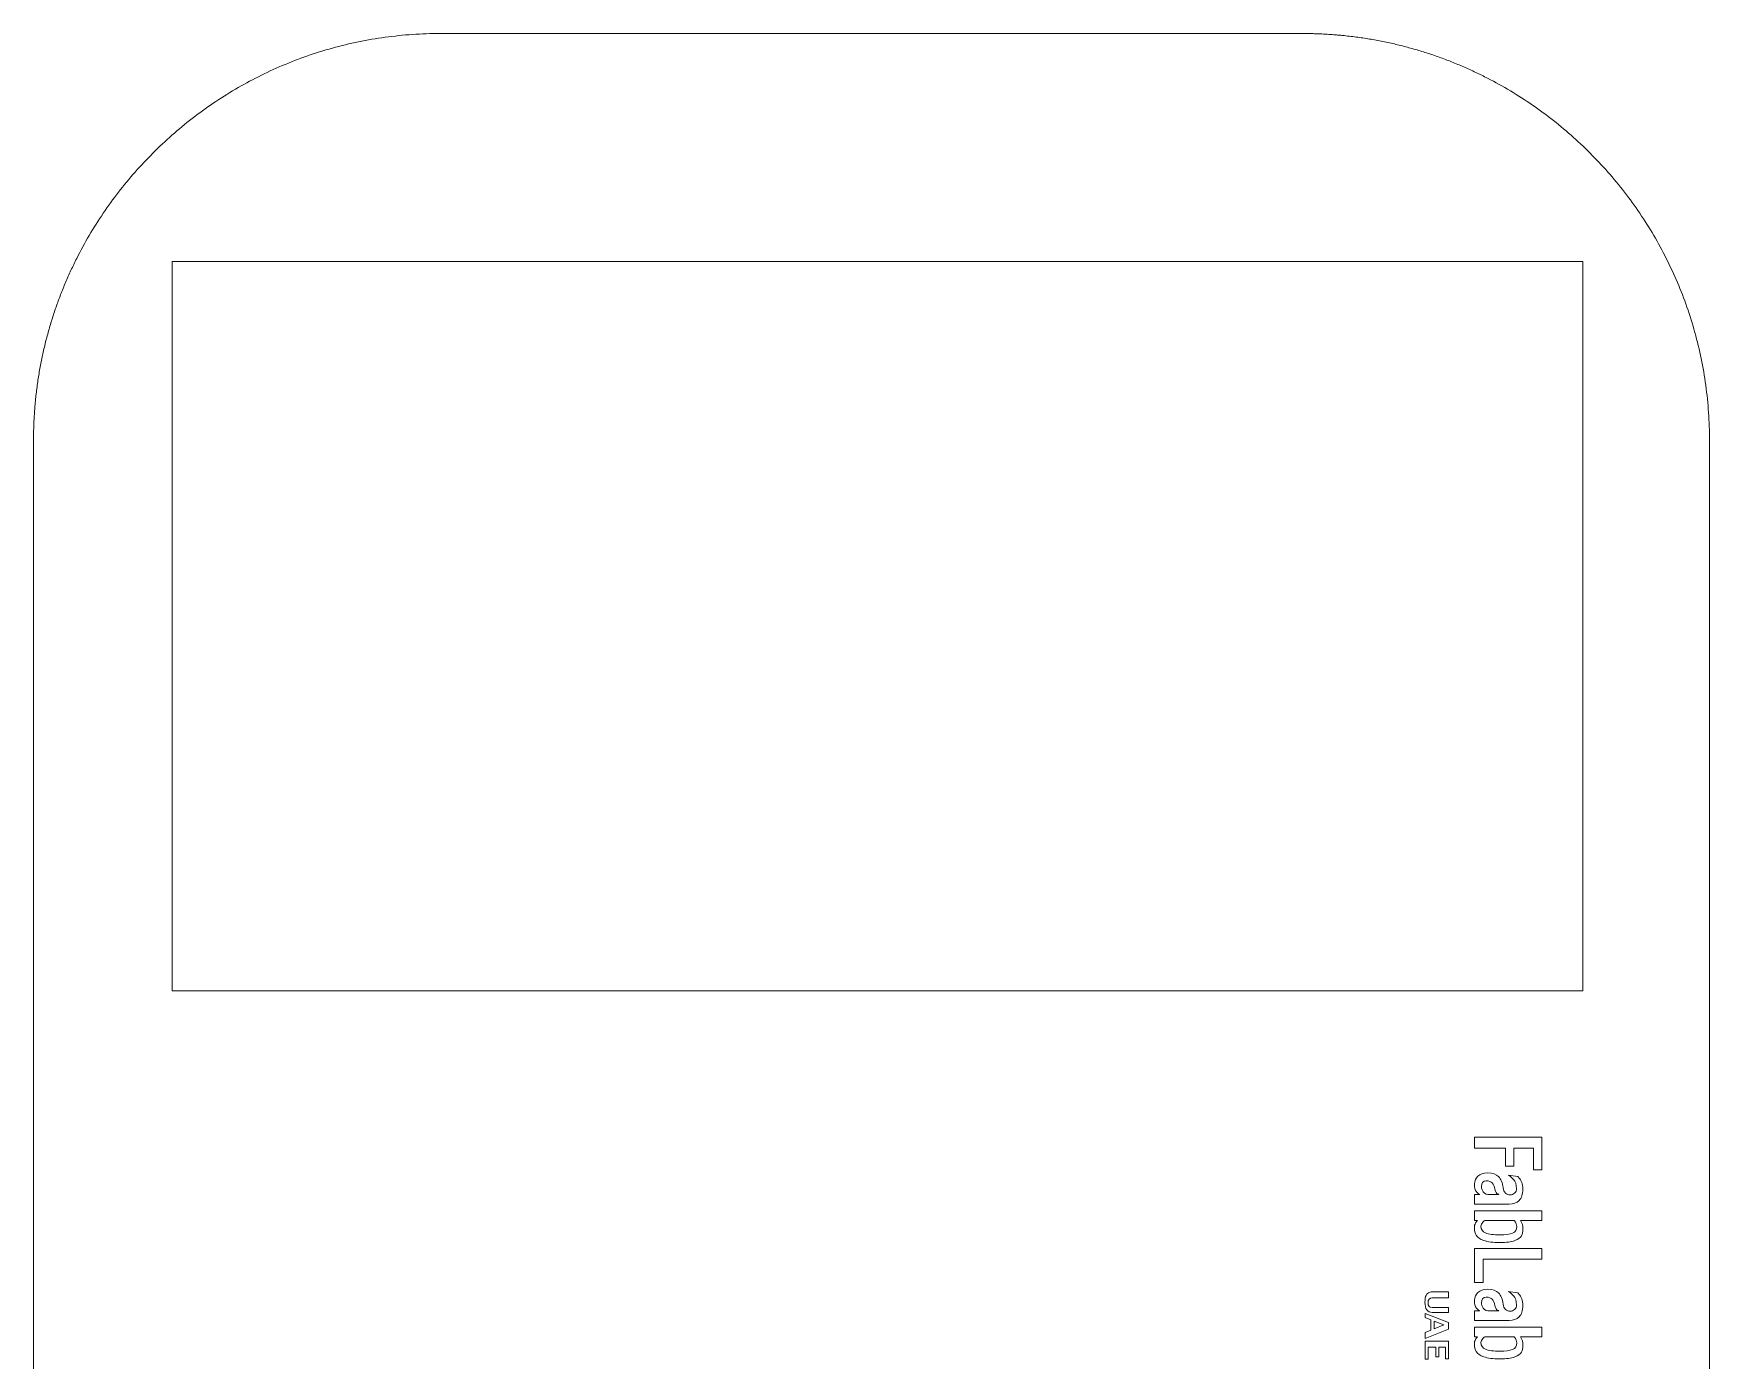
# Model space of a CAD drawing. Header units: millimetres. Extents: x -142 to 112, y -67 to 203.
# Drawn here: x -141.8 to -81.8, y 153.9 to 201.4 of the extents above; entities that cross this region are included whole.
import ezdxf

# ---------------------------------------------------------------- set-up
doc = ezdxf.new("R2010")
doc.units = ezdxf.units.MM
doc.header["$MEASUREMENT"] = 0
doc.layers.add('Layer 1', color=7, linetype='Continuous')

msp = doc.modelspace()

# ---------------------------------------------------------------- linework, layer by layer
at = {"layer": 'Layer 1', "lineweight": 9}
for points, knots in [([(-127.2124, 201.378), (-127.5436, 201.378), (-127.8749, 201.3668), (-128.2054, 201.3443), (-128.2054, 201.3443), (-128.5316, 201.322), (-128.857, 201.2887), (-129.181, 201.2445), (-129.181, 201.2445), (-129.5013, 201.2007), (-129.8202, 201.1461), (-130.137, 201.0809), (-130.137, 201.0809), (-130.4508, 201.0162), (-130.7624, 200.9411), (-131.0712, 200.8556), (-131.0712, 200.8556), (-131.3776, 200.7709), (-131.6812, 200.6759), (-131.9814, 200.571), (-131.9814, 200.571), (-132.2796, 200.4668), (-132.5745, 200.3528), (-132.8653, 200.2292), (-132.8653, 200.2292), (-133.1547, 200.1063), (-133.4401, 199.9739), (-133.7208, 199.8325), (-133.7208, 199.8325), (-134.0005, 199.6915), (-134.2757, 199.5416), (-134.5457, 199.3829), (-134.5457, 199.3829), (-134.815, 199.2247), (-135.0792, 199.0579), (-135.3378, 198.8828), (-135.3378, 198.8828), (-135.5958, 198.7081), (-135.8483, 198.5252), (-136.0947, 198.3344), (-136.0947, 198.3344), (-136.3408, 198.1439), (-136.5808, 197.9456), (-136.8144, 197.7399), (-136.8144, 197.7399), (-137.0478, 197.5343), (-137.2746, 197.3213), (-137.4946, 197.1014), (-137.4946, 197.1014), (-137.7145, 196.8815), (-137.9274, 196.6546), (-138.133, 196.4212), (-138.133, 196.4212), (-138.3387, 196.1877), (-138.5371, 195.9476), (-138.7276, 195.7015), (-138.7276, 195.7015), (-138.9184, 195.4551), (-139.1013, 195.2026), (-139.276, 194.9446), (-139.276, 194.9446), (-139.4511, 194.686), (-139.6179, 194.4218), (-139.7761, 194.1526), (-139.7761, 194.1526), (-139.9348, 193.8825), (-140.0847, 193.6073), (-140.2256, 193.3277), (-140.2256, 193.3277), (-140.2963, 193.1874), (-140.3647, 193.0461), (-140.4308, 192.9036), (-140.4308, 192.9036), (-140.497, 192.7608), (-140.5609, 192.617), (-140.6224, 192.4721), (-140.6224, 192.4721), (-140.6841, 192.3269), (-140.7434, 192.1807), (-140.8003, 192.0336), (-140.8003, 192.0336), (-140.8574, 191.886), (-140.912, 191.7375), (-140.9642, 191.5882), (-140.9642, 191.5882), (-141.0166, 191.4384), (-141.0664, 191.2877), (-141.1138, 191.1362), (-141.1138, 191.1362), (-141.1613, 190.9842), (-141.2064, 190.8315), (-141.2488, 190.678), (-141.2488, 190.678), (-141.2915, 190.5239), (-141.3315, 190.3691), (-141.369, 190.2137), (-141.369, 190.2137), (-141.4066, 190.0577), (-141.4416, 189.901), (-141.474, 189.7438), (-141.474, 189.7438), (-141.4903, 189.6649), (-141.5059, 189.5859), (-141.5208, 189.5067), (-141.5208, 189.5067), (-141.5358, 189.4274), (-141.5501, 189.3479), (-141.5637, 189.2684), (-141.5637, 189.2684), (-141.5773, 189.1886), (-141.5903, 189.1087), (-141.6026, 189.0287), (-141.6026, 189.0287), (-141.615, 188.9485), (-141.6267, 188.8682), (-141.6376, 188.7878), (-141.6376, 188.7878), (-141.6487, 188.7071), (-141.659, 188.6264), (-141.6687, 188.5456), (-141.6687, 188.5456), (-141.6783, 188.4646), (-141.6873, 188.3835), (-141.6957, 188.3023), (-141.6957, 188.3023), (-141.6998, 188.2616), (-141.7038, 188.2209), (-141.7076, 188.1802), (-141.7076, 188.1802), (-141.7115, 188.1394), (-141.7151, 188.0986), (-141.7186, 188.0578), (-141.7186, 188.0578), (-141.7221, 188.0169), (-141.7254, 187.976), (-141.7285, 187.9351), (-141.7285, 187.9351), (-141.7317, 187.8942), (-141.7346, 187.8532), (-141.7374, 187.8122), (-141.7374, 187.8122), (-141.7402, 187.7711), (-141.7429, 187.73), (-141.7453, 187.689), (-141.7453, 187.689), (-141.7478, 187.6478), (-141.75, 187.6066), (-141.7521, 187.5655), (-141.7521, 187.5655), (-141.7543, 187.5242), (-141.7562, 187.483), (-141.7579, 187.4417), (-141.7579, 187.4417), (-141.7588, 187.4211), (-141.7597, 187.4004), (-141.7605, 187.3798), (-141.7605, 187.3798), (-141.7612, 187.3591), (-141.762, 187.3384), (-141.7627, 187.3177), (-141.7627, 187.3177), (-141.7634, 187.297), (-141.7641, 187.2763), (-141.7647, 187.2556), (-141.7647, 187.2556), (-141.7653, 187.2349), (-141.7659, 187.2142), (-141.7664, 187.1935), (-141.7664, 187.1935), (-141.7669, 187.1727), (-141.7674, 187.152), (-141.7679, 187.1312), (-141.7679, 187.1312), (-141.7681, 187.1209), (-141.7683, 187.1105), (-141.7685, 187.1001), (-141.7685, 187.1001), (-141.7687, 187.0897), (-141.7689, 187.0793), (-141.7691, 187.069), (-141.7691, 187.069), (-141.7692, 187.0586), (-141.7694, 187.0482), (-141.7696, 187.0378), (-141.7696, 187.0378), (-141.7697, 187.0274), (-141.7699, 187.017), (-141.77, 187.0066), (-141.77, 187.0066), (-141.7701, 186.9962), (-141.7702, 186.9858), (-141.7704, 186.9754), (-141.7704, 186.9754), (-141.7705, 186.965), (-141.7706, 186.9546), (-141.7707, 186.9442), (-141.7707, 186.9442), (-141.7707, 186.939), (-141.7707, 186.9338), (-141.7708, 186.9286), (-141.7708, 186.9286), (-141.7708, 186.9234), (-141.7709, 186.9182), (-141.7709, 186.913), (-141.7709, 186.913), (-141.7709, 186.9078), (-141.7709, 186.9026), (-141.771, 186.8974), (-141.771, 186.8974), (-141.771, 186.8921), (-141.771, 186.8869), (-141.7711, 186.8817), (-141.7711, 186.8817), (-141.7711, 186.8791), (-141.7711, 186.8765), (-141.7711, 186.8739), (-141.7711, 186.8739), (-141.7711, 186.8713), (-141.7711, 186.8687), (-141.7711, 186.8661), (-141.7711, 186.8661), (-141.7711, 186.8635), (-141.7711, 186.8609), (-141.7711, 186.8583), (-141.7711, 186.8583), (-141.7711, 186.8557), (-141.7711, 186.8531), (-141.7712, 186.8505), (-141.7712, 186.8505), (-141.7712, 186.8479), (-141.7712, 186.8453), (-141.7712, 186.8427), (-141.7712, 186.8427), (-141.7712, 186.8414), (-141.7712, 186.8401), (-141.7712, 186.8388), (-141.7712, 186.8388), (-141.7712, 186.8374), (-141.7712, 186.8361), (-141.7712, 186.8348), (-141.7712, 186.8348), (-141.7712, 186.8335), (-141.7712, 186.8322), (-141.7712, 186.8309), (-141.7712, 186.8309), (-141.7712, 186.8303), (-141.7712, 186.8296), (-141.7712, 186.829), (-141.7712, 186.829), (-141.7712, 186.8283), (-141.7712, 186.8277), (-141.7712, 186.827), (-141.7712, 186.827), (-141.7712, 186.8264), (-141.7712, 186.8257), (-141.7712, 186.8251), (-141.7712, 186.8251), (-141.7712, 186.8244), (-141.7712, 186.8238), (-141.7712, 186.8231), (-141.7712, 186.8231), (-141.7712, 186.8228), (-141.7712, 186.8225), (-141.7712, 186.8221), (-141.7712, 186.8221), (-141.7712, 186.8218), (-141.7712, 186.8215), (-141.7712, 186.8212), (-141.7712, 186.8212), (-141.7712, 186.821), (-141.7712, 186.8208), (-141.7712, 186.8207), (-141.7712, 186.8207), (-141.7712, 186.8205), (-141.7712, 186.8203), (-141.7712, 186.8202), (-141.7712, 186.8202), (-141.7712, 186.82), (-141.7712, 186.8199), (-141.7712, 186.8197), (-141.7712, 186.8197), (-141.7712, 186.8196), (-141.7712, 186.8195), (-141.7712, 186.8195), (-141.7712, 186.8195), (-141.7712, 186.8194), (-141.7712, 186.8194), (-141.7712, 186.8193), (-141.7712, 186.8193), (-141.7712, 186.8193), (-141.7712, 186.8193), (-141.7712, 186.8192)], [0, 0, 0, 0, 0.0135135, 0.0135135, 0.0135135, 0.0135135, 0.027027, 0.027027, 0.027027, 0.027027, 0.0405405, 0.0405405, 0.0405405, 0.0405405, 0.0540541, 0.0540541, 0.0540541, 0.0540541, 0.0675676, 0.0675676, 0.0675676, 0.0675676, 0.0810811, 0.0810811, 0.0810811, 0.0810811, 0.0945946, 0.0945946, 0.0945946, 0.0945946, 0.1081081, 0.1081081, 0.1081081, 0.1081081, 0.1216216, 0.1216216, 0.1216216, 0.1216216, 0.1351351, 0.1351351, 0.1351351, 0.1351351, 0.1486486, 0.1486486, 0.1486486, 0.1486486, 0.1621622, 0.1621622, 0.1621622, 0.1621622, 0.1756757, 0.1756757, 0.1756757, 0.1756757, 0.1891892, 0.1891892, 0.1891892, 0.1891892, 0.2027027, 0.2027027, 0.2027027, 0.2027027, 0.2162162, 0.2162162, 0.2162162, 0.2162162, 0.2297297, 0.2297297, 0.2297297, 0.2297297, 0.2432432, 0.2432432, 0.2432432, 0.2432432, 0.2567568, 0.2567568, 0.2567568, 0.2567568, 0.2702703, 0.2702703, 0.2702703, 0.2702703, 0.2837838, 0.2837838, 0.2837838, 0.2837838, 0.2972973, 0.2972973, 0.2972973, 0.2972973, 0.3108108, 0.3108108, 0.3108108, 0.3108108, 0.3243243, 0.3243243, 0.3243243, 0.3243243, 0.3378378, 0.3378378, 0.3378378, 0.3378378, 0.3513514, 0.3513514, 0.3513514, 0.3513514, 0.3648649, 0.3648649, 0.3648649, 0.3648649, 0.3783784, 0.3783784, 0.3783784, 0.3783784, 0.3918919, 0.3918919, 0.3918919, 0.3918919, 0.4054054, 0.4054054, 0.4054054, 0.4054054, 0.4189189, 0.4189189, 0.4189189, 0.4189189, 0.4324324, 0.4324324, 0.4324324, 0.4324324, 0.4459459, 0.4459459, 0.4459459, 0.4459459, 0.4594595, 0.4594595, 0.4594595, 0.4594595, 0.472973, 0.472973, 0.472973, 0.472973, 0.4864865, 0.4864865, 0.4864865, 0.4864865, 0.5, 0.5, 0.5, 0.5, 0.5135135, 0.5135135, 0.5135135, 0.5135135, 0.527027, 0.527027, 0.527027, 0.527027, 0.5405405, 0.5405405, 0.5405405, 0.5405405, 0.5540541, 0.5540541, 0.5540541, 0.5540541, 0.5675676, 0.5675676, 0.5675676, 0.5675676, 0.5810811, 0.5810811, 0.5810811, 0.5810811, 0.5945946, 0.5945946, 0.5945946, 0.5945946, 0.6081081, 0.6081081, 0.6081081, 0.6081081, 0.6216216, 0.6216216, 0.6216216, 0.6216216, 0.6351351, 0.6351351, 0.6351351, 0.6351351, 0.6486486, 0.6486486, 0.6486486, 0.6486486, 0.6621622, 0.6621622, 0.6621622, 0.6621622, 0.6756757, 0.6756757, 0.6756757, 0.6756757, 0.6891892, 0.6891892, 0.6891892, 0.6891892, 0.7027027, 0.7027027, 0.7027027, 0.7027027, 0.7162162, 0.7162162, 0.7162162, 0.7162162, 0.7297297, 0.7297297, 0.7297297, 0.7297297, 0.7432432, 0.7432432, 0.7432432, 0.7432432, 0.7567568, 0.7567568, 0.7567568, 0.7567568, 0.7702703, 0.7702703, 0.7702703, 0.7702703, 0.7837838, 0.7837838, 0.7837838, 0.7837838, 0.7972973, 0.7972973, 0.7972973, 0.7972973, 0.8108108, 0.8108108, 0.8108108, 0.8108108, 0.8243243, 0.8243243, 0.8243243, 0.8243243, 0.8378378, 0.8378378, 0.8378378, 0.8378378, 0.8513514, 0.8513514, 0.8513514, 0.8513514, 0.8648649, 0.8648649, 0.8648649, 0.8648649, 0.8783784, 0.8783784, 0.8783784, 0.8783784, 0.8918919, 0.8918919, 0.8918919, 0.8918919, 0.9054054, 0.9054054, 0.9054054, 0.9054054, 0.9189189, 0.9189189, 0.9189189, 0.9189189, 0.9324324, 0.9324324, 0.9324324, 0.9324324, 0.9459459, 0.9459459, 0.9459459, 0.9459459, 0.9594595, 0.9594595, 0.9594595, 0.9594595, 0.972973, 0.972973, 0.972973, 0.972973, 1, 1, 1, 1]), ([(-81.7712, 186.8192), (-81.7712, 187.1504), (-81.7824, 187.4817), (-81.8049, 187.8122), (-81.8049, 187.8122), (-81.8272, 188.1384), (-81.8604, 188.4638), (-81.9047, 188.7878), (-81.9047, 188.7878), (-81.9485, 189.1082), (-82.0031, 189.4271), (-82.0683, 189.7438), (-82.0683, 189.7438), (-82.133, 190.0576), (-82.2081, 190.3692), (-82.2935, 190.678), (-82.2935, 190.678), (-82.3783, 190.9844), (-82.4733, 191.288), (-82.5782, 191.5882), (-82.5782, 191.5882), (-82.6824, 191.8865), (-82.7964, 192.1813), (-82.92, 192.4721), (-82.92, 192.4721), (-83.0429, 192.7615), (-83.1753, 193.0469), (-83.3167, 193.3277), (-83.3167, 193.3277), (-83.4577, 193.6074), (-83.6076, 193.8825), (-83.7663, 194.1526), (-83.7663, 194.1526), (-83.9245, 194.4218), (-84.0913, 194.686), (-84.2664, 194.9446), (-84.2664, 194.9446), (-84.4411, 195.2026), (-84.624, 195.4551), (-84.8148, 195.7015), (-84.8148, 195.7015), (-85.0053, 195.9476), (-85.2036, 196.1877), (-85.4093, 196.4212), (-85.4093, 196.4212), (-85.6149, 196.6546), (-85.8279, 196.8815), (-86.0478, 197.1014), (-86.0478, 197.1014), (-86.2677, 197.3213), (-86.4946, 197.5343), (-86.728, 197.7399), (-86.728, 197.7399), (-86.9615, 197.9456), (-87.2016, 198.1439), (-87.4477, 198.3344), (-87.4477, 198.3344), (-87.6941, 198.5252), (-87.9466, 198.7081), (-88.2046, 198.8828), (-88.2046, 198.8828), (-88.4632, 199.0579), (-88.7274, 199.2247), (-88.9966, 199.3829), (-88.9966, 199.3829), (-89.2667, 199.5416), (-89.5418, 199.6915), (-89.8215, 199.8325), (-89.8215, 199.8325), (-89.9618, 199.9031), (-90.1031, 199.9715), (-90.2456, 200.0376), (-90.2456, 200.0376), (-90.3884, 200.1038), (-90.5322, 200.1677), (-90.6771, 200.2292), (-90.6771, 200.2292), (-90.8223, 200.2909), (-90.9685, 200.3502), (-91.1156, 200.4071), (-91.1156, 200.4071), (-91.2632, 200.4642), (-91.4117, 200.5188), (-91.561, 200.571), (-91.561, 200.571), (-91.7108, 200.6234), (-91.8615, 200.6733), (-92.013, 200.7206), (-92.013, 200.7206), (-92.165, 200.7682), (-92.3177, 200.8132), (-92.4712, 200.8556), (-92.4712, 200.8556), (-92.6253, 200.8983), (-92.78, 200.9383), (-92.9354, 200.9758), (-92.9354, 200.9758), (-93.0915, 201.0135), (-93.2482, 201.0485), (-93.4054, 201.0809), (-93.4054, 201.0809), (-93.4843, 201.0971), (-93.5633, 201.1127), (-93.6425, 201.1276), (-93.6425, 201.1276), (-93.7218, 201.1426), (-93.8013, 201.1569), (-93.8808, 201.1705), (-93.8808, 201.1705), (-93.9606, 201.1842), (-94.0405, 201.1972), (-94.1205, 201.2095), (-94.1205, 201.2095), (-94.2007, 201.2218), (-94.281, 201.2335), (-94.3614, 201.2445), (-94.3614, 201.2445), (-94.442, 201.2555), (-94.5228, 201.2658), (-94.6036, 201.2755), (-94.6036, 201.2755), (-94.6846, 201.2852), (-94.7657, 201.2942), (-94.8469, 201.3025), (-94.8469, 201.3025), (-94.8876, 201.3066), (-94.9283, 201.3106), (-94.969, 201.3145), (-94.969, 201.3145), (-95.0098, 201.3183), (-95.0506, 201.3219), (-95.0914, 201.3254), (-95.0914, 201.3254), (-95.1323, 201.3289), (-95.1732, 201.3322), (-95.2141, 201.3353), (-95.2141, 201.3353), (-95.255, 201.3385), (-95.296, 201.3415), (-95.337, 201.3443), (-95.337, 201.3443), (-95.3781, 201.3471), (-95.4191, 201.3497), (-95.4602, 201.3521), (-95.4602, 201.3521), (-95.5014, 201.3546), (-95.5425, 201.3569), (-95.5837, 201.359), (-95.5837, 201.359), (-95.625, 201.3611), (-95.6662, 201.363), (-95.7075, 201.3648), (-95.7075, 201.3648), (-95.7281, 201.3656), (-95.7488, 201.3665), (-95.7694, 201.3673), (-95.7694, 201.3673), (-95.7901, 201.3681), (-95.8108, 201.3688), (-95.8315, 201.3695), (-95.8315, 201.3695), (-95.8522, 201.3702), (-95.8729, 201.3709), (-95.8936, 201.3715), (-95.8936, 201.3715), (-95.9143, 201.3721), (-95.935, 201.3727), (-95.9557, 201.3732), (-95.9557, 201.3732), (-95.9765, 201.3738), (-95.9972, 201.3742), (-96.0179, 201.3747), (-96.0179, 201.3747), (-96.0283, 201.3749), (-96.0387, 201.3751), (-96.0491, 201.3753), (-96.0491, 201.3753), (-96.0595, 201.3755), (-96.0698, 201.3757), (-96.0802, 201.3759), (-96.0802, 201.3759), (-96.0906, 201.3761), (-96.101, 201.3762), (-96.1114, 201.3764), (-96.1114, 201.3764), (-96.1218, 201.3765), (-96.1322, 201.3767), (-96.1426, 201.3768), (-96.1426, 201.3768), (-96.153, 201.3769), (-96.1634, 201.3771), (-96.1738, 201.3772), (-96.1738, 201.3772), (-96.1842, 201.3773), (-96.1946, 201.3774), (-96.205, 201.3775), (-96.205, 201.3775), (-96.2102, 201.3775), (-96.2154, 201.3776), (-96.2206, 201.3776), (-96.2206, 201.3776), (-96.2258, 201.3776), (-96.231, 201.3777), (-96.2362, 201.3777), (-96.2362, 201.3777), (-96.2414, 201.3777), (-96.2466, 201.3778), (-96.2518, 201.3778), (-96.2518, 201.3778), (-96.257, 201.3778), (-96.2622, 201.3779), (-96.2675, 201.3779), (-96.2675, 201.3779), (-96.2701, 201.3779), (-96.2727, 201.3779), (-96.2753, 201.3779), (-96.2753, 201.3779), (-96.2779, 201.3779), (-96.2805, 201.3779), (-96.2831, 201.3779), (-96.2831, 201.3779), (-96.2857, 201.3779), (-96.2883, 201.3779), (-96.2909, 201.378), (-96.2909, 201.378), (-96.2935, 201.378), (-96.2961, 201.378), (-96.2987, 201.378), (-96.2987, 201.378), (-96.3013, 201.378), (-96.3039, 201.378), (-96.3065, 201.378), (-96.3065, 201.378), (-96.3078, 201.378), (-96.3091, 201.378), (-96.3104, 201.378), (-96.3104, 201.378), (-96.3117, 201.378), (-96.313, 201.378), (-96.3143, 201.378), (-96.3143, 201.378), (-96.3156, 201.378), (-96.317, 201.378), (-96.3183, 201.378), (-96.3183, 201.378), (-96.3189, 201.378), (-96.3196, 201.378), (-96.3202, 201.378), (-96.3202, 201.378), (-96.3209, 201.378), (-96.3215, 201.378), (-96.3222, 201.378), (-96.3222, 201.378), (-96.3228, 201.378), (-96.3235, 201.378), (-96.3241, 201.378), (-96.3241, 201.378), (-96.3248, 201.378), (-96.3254, 201.378), (-96.3261, 201.378), (-96.3261, 201.378), (-96.3264, 201.378), (-96.3267, 201.378), (-96.3271, 201.378), (-96.3271, 201.378), (-96.3274, 201.378), (-96.3277, 201.378), (-96.328, 201.378), (-96.328, 201.378), (-96.3282, 201.378), (-96.3284, 201.378), (-96.3285, 201.378), (-96.3285, 201.378), (-96.3287, 201.378), (-96.3288, 201.378), (-96.329, 201.378), (-96.329, 201.378), (-96.3292, 201.378), (-96.3293, 201.378), (-96.3295, 201.378), (-96.3295, 201.378), (-96.3296, 201.378), (-96.3297, 201.378), (-96.3297, 201.378), (-96.3297, 201.378), (-96.3298, 201.378), (-96.3298, 201.378), (-96.3299, 201.378), (-96.3299, 201.378), (-96.3299, 201.378), (-96.3299, 201.378), (-96.33, 201.378)], [0, 0, 0, 0, 0.0135135, 0.0135135, 0.0135135, 0.0135135, 0.027027, 0.027027, 0.027027, 0.027027, 0.0405405, 0.0405405, 0.0405405, 0.0405405, 0.0540541, 0.0540541, 0.0540541, 0.0540541, 0.0675676, 0.0675676, 0.0675676, 0.0675676, 0.0810811, 0.0810811, 0.0810811, 0.0810811, 0.0945946, 0.0945946, 0.0945946, 0.0945946, 0.1081081, 0.1081081, 0.1081081, 0.1081081, 0.1216216, 0.1216216, 0.1216216, 0.1216216, 0.1351351, 0.1351351, 0.1351351, 0.1351351, 0.1486486, 0.1486486, 0.1486486, 0.1486486, 0.1621622, 0.1621622, 0.1621622, 0.1621622, 0.1756757, 0.1756757, 0.1756757, 0.1756757, 0.1891892, 0.1891892, 0.1891892, 0.1891892, 0.2027027, 0.2027027, 0.2027027, 0.2027027, 0.2162162, 0.2162162, 0.2162162, 0.2162162, 0.2297297, 0.2297297, 0.2297297, 0.2297297, 0.2432432, 0.2432432, 0.2432432, 0.2432432, 0.2567568, 0.2567568, 0.2567568, 0.2567568, 0.2702703, 0.2702703, 0.2702703, 0.2702703, 0.2837838, 0.2837838, 0.2837838, 0.2837838, 0.2972973, 0.2972973, 0.2972973, 0.2972973, 0.3108108, 0.3108108, 0.3108108, 0.3108108, 0.3243243, 0.3243243, 0.3243243, 0.3243243, 0.3378378, 0.3378378, 0.3378378, 0.3378378, 0.3513514, 0.3513514, 0.3513514, 0.3513514, 0.3648649, 0.3648649, 0.3648649, 0.3648649, 0.3783784, 0.3783784, 0.3783784, 0.3783784, 0.3918919, 0.3918919, 0.3918919, 0.3918919, 0.4054054, 0.4054054, 0.4054054, 0.4054054, 0.4189189, 0.4189189, 0.4189189, 0.4189189, 0.4324324, 0.4324324, 0.4324324, 0.4324324, 0.4459459, 0.4459459, 0.4459459, 0.4459459, 0.4594595, 0.4594595, 0.4594595, 0.4594595, 0.472973, 0.472973, 0.472973, 0.472973, 0.4864865, 0.4864865, 0.4864865, 0.4864865, 0.5, 0.5, 0.5, 0.5, 0.5135135, 0.5135135, 0.5135135, 0.5135135, 0.527027, 0.527027, 0.527027, 0.527027, 0.5405405, 0.5405405, 0.5405405, 0.5405405, 0.5540541, 0.5540541, 0.5540541, 0.5540541, 0.5675676, 0.5675676, 0.5675676, 0.5675676, 0.5810811, 0.5810811, 0.5810811, 0.5810811, 0.5945946, 0.5945946, 0.5945946, 0.5945946, 0.6081081, 0.6081081, 0.6081081, 0.6081081, 0.6216216, 0.6216216, 0.6216216, 0.6216216, 0.6351351, 0.6351351, 0.6351351, 0.6351351, 0.6486486, 0.6486486, 0.6486486, 0.6486486, 0.6621622, 0.6621622, 0.6621622, 0.6621622, 0.6756757, 0.6756757, 0.6756757, 0.6756757, 0.6891892, 0.6891892, 0.6891892, 0.6891892, 0.7027027, 0.7027027, 0.7027027, 0.7027027, 0.7162162, 0.7162162, 0.7162162, 0.7162162, 0.7297297, 0.7297297, 0.7297297, 0.7297297, 0.7432432, 0.7432432, 0.7432432, 0.7432432, 0.7567568, 0.7567568, 0.7567568, 0.7567568, 0.7702703, 0.7702703, 0.7702703, 0.7702703, 0.7837838, 0.7837838, 0.7837838, 0.7837838, 0.7972973, 0.7972973, 0.7972973, 0.7972973, 0.8108108, 0.8108108, 0.8108108, 0.8108108, 0.8243243, 0.8243243, 0.8243243, 0.8243243, 0.8378378, 0.8378378, 0.8378378, 0.8378378, 0.8513514, 0.8513514, 0.8513514, 0.8513514, 0.8648649, 0.8648649, 0.8648649, 0.8648649, 0.8783784, 0.8783784, 0.8783784, 0.8783784, 0.8918919, 0.8918919, 0.8918919, 0.8918919, 0.9054054, 0.9054054, 0.9054054, 0.9054054, 0.9189189, 0.9189189, 0.9189189, 0.9189189, 0.9324324, 0.9324324, 0.9324324, 0.9324324, 0.9459459, 0.9459459, 0.9459459, 0.9459459, 0.9594595, 0.9594595, 0.9594595, 0.9594595, 0.972973, 0.972973, 0.972973, 0.972973, 1, 1, 1, 1]), ([(-136.8095, 167.1146), (-136.8095, 167.1146), (-86.3095, 167.1146), (-86.3095, 167.1146), (-86.3095, 167.1146), (-86.3095, 167.1146), (-86.3095, 193.2146), (-86.3095, 193.2146), (-86.3095, 193.2146), (-86.3095, 193.2146), (-136.8095, 193.2146), (-136.8095, 193.2146), (-136.8095, 193.2146), (-136.8095, 193.2146), (-136.8095, 167.1146), (-136.8095, 167.1146)], [0, 0, 0, 0, 0.2, 0.2, 0.2, 0.2, 0.4, 0.4, 0.4, 0.4, 0.6, 0.6, 0.6, 0.6, 1, 1, 1, 1]), ([(-90.1828, 161.4902), (-90.1828, 161.4902), (-90.1828, 161.8794), (-90.1828, 161.8794), (-90.1828, 161.8794), (-90.1828, 161.8794), (-87.7748, 161.8794), (-87.7748, 161.8794), (-87.7748, 161.8794), (-87.7748, 161.8794), (-87.7748, 160.7143), (-87.7748, 160.7143), (-87.7748, 160.7143), (-87.7748, 160.7143), (-88.075, 160.7143), (-88.075, 160.7143), (-88.075, 160.7143), (-88.075, 160.7143), (-88.075, 161.4902), (-88.075, 161.4902), (-88.075, 161.4902), (-88.075, 161.4902), (-88.7776, 161.4902), (-88.7776, 161.4902), (-88.7776, 161.4902), (-88.7776, 161.4902), (-88.7776, 160.8435), (-88.7776, 160.8435), (-88.7776, 160.8435), (-88.7776, 160.8435), (-89.0765, 160.8435), (-89.0765, 160.8435), (-89.0765, 160.8435), (-89.0765, 160.8435), (-89.0765, 161.4902), (-89.0765, 161.4902), (-89.0765, 161.4902), (-89.0765, 161.4902), (-90.1828, 161.4902), (-90.1828, 161.4902)], [0, 0, 0, 0, 0.0909091, 0.0909091, 0.0909091, 0.0909091, 0.1818182, 0.1818182, 0.1818182, 0.1818182, 0.2727273, 0.2727273, 0.2727273, 0.2727273, 0.3636364, 0.3636364, 0.3636364, 0.3636364, 0.4545455, 0.4545455, 0.4545455, 0.4545455, 0.5454545, 0.5454545, 0.5454545, 0.5454545, 0.6363636, 0.6363636, 0.6363636, 0.6363636, 0.7272727, 0.7272727, 0.7272727, 0.7272727, 0.8181818, 0.8181818, 0.8181818, 0.8181818, 1, 1, 1, 1]), ([(-88.5888, 159.6133), (-88.4985, 159.6977), (-88.4532, 159.8343), (-88.4532, 160.0232), (-88.4532, 160.0232), (-88.454, 160.1159), (-88.4677, 160.1957), (-88.4943, 160.2627), (-88.4943, 160.2627), (-88.5207, 160.3297), (-88.549, 160.3818), (-88.5793, 160.4192), (-88.5793, 160.4192), (-88.6096, 160.4566), (-88.6278, 160.4752), (-88.6337, 160.4752), (-88.6337, 160.4752), (-88.6337, 160.4752), (-88.9755, 160.5264), (-88.9755, 160.5264), (-88.9755, 160.5264), (-88.9259, 160.5018), (-88.8643, 160.4504), (-88.7907, 160.3717), (-88.7907, 160.3717), (-88.7171, 160.2931), (-88.6803, 160.1829), (-88.6803, 160.0412), (-88.6803, 160.0412), (-88.6803, 159.9723), (-88.7026, 159.9179), (-88.7471, 159.8775), (-88.7471, 159.8775), (-88.7917, 159.837), (-88.8452, 159.8169), (-88.9073, 159.8169), (-88.9073, 159.8169), (-88.9688, 159.8169), (-89.024, 159.8389), (-89.0733, 159.8829), (-89.0733, 159.8829), (-89.1224, 159.9268), (-89.1516, 159.9895), (-89.1609, 160.0708), (-89.1609, 160.0708), (-89.1793, 160.2472), (-89.232, 160.3794), (-89.3186, 160.4676), (-89.3186, 160.4676), (-89.4052, 160.5558), (-89.5351, 160.5999), (-89.7083, 160.5999), (-89.7083, 160.5999), (-89.8698, 160.5982), (-89.988, 160.5601), (-90.0627, 160.486), (-90.0627, 160.486), (-90.1376, 160.4119), (-90.178, 160.3189), (-90.1838, 160.2071), (-90.1838, 160.2071), (-90.1838, 160.0762), (-90.1608, 159.9833), (-90.1144, 159.9287), (-90.1144, 159.9287), (-90.0682, 159.8739), (-90.0296, 159.8418), (-89.9984, 159.8322), (-89.9984, 159.8322), (-89.9984, 159.8322), (-90.1788, 159.8322), (-90.1788, 159.8322), (-90.1788, 159.8322), (-90.1788, 159.8322), (-90.1788, 159.4868), (-90.1788, 159.4868), (-90.1788, 159.4868), (-90.1788, 159.4868), (-88.9439, 159.4868), (-88.9439, 159.4868), (-88.9439, 159.4868), (-88.7975, 159.4868), (-88.6792, 159.5289), (-88.5888, 159.6133)], [0, 0, 0, 0, 0.0454545, 0.0454545, 0.0454545, 0.0454545, 0.0909091, 0.0909091, 0.0909091, 0.0909091, 0.1363636, 0.1363636, 0.1363636, 0.1363636, 0.1818182, 0.1818182, 0.1818182, 0.1818182, 0.2272727, 0.2272727, 0.2272727, 0.2272727, 0.2727273, 0.2727273, 0.2727273, 0.2727273, 0.3181818, 0.3181818, 0.3181818, 0.3181818, 0.3636364, 0.3636364, 0.3636364, 0.3636364, 0.4090909, 0.4090909, 0.4090909, 0.4090909, 0.4545455, 0.4545455, 0.4545455, 0.4545455, 0.5, 0.5, 0.5, 0.5, 0.5454545, 0.5454545, 0.5454545, 0.5454545, 0.5909091, 0.5909091, 0.5909091, 0.5909091, 0.6363636, 0.6363636, 0.6363636, 0.6363636, 0.6818182, 0.6818182, 0.6818182, 0.6818182, 0.7272727, 0.7272727, 0.7272727, 0.7272727, 0.7727273, 0.7727273, 0.7727273, 0.7727273, 0.8181818, 0.8181818, 0.8181818, 0.8181818, 0.8636364, 0.8636364, 0.8636364, 0.8636364, 0.9090909, 0.9090909, 0.9090909, 0.9090909, 1, 1, 1, 1]), ([(-89.7033, 159.8322), (-89.7033, 159.8322), (-89.7033, 159.8322), (-89.7033, 159.8322), (-89.7033, 159.8322), (-89.7983, 159.8322), (-89.8673, 159.8884), (-89.9101, 160.0008), (-89.9101, 160.0008), (-89.9269, 160.0414), (-89.9353, 160.0807), (-89.9353, 160.1183), (-89.9353, 160.1183), (-89.9353, 160.2432), (-89.8769, 160.3097), (-89.76, 160.3174), (-89.76, 160.3174), (-89.6591, 160.3174), (-89.5879, 160.2923), (-89.5463, 160.242), (-89.5463, 160.242), (-89.5046, 160.1919), (-89.4745, 160.1188), (-89.456, 160.0232), (-89.456, 160.0232), (-89.4468, 159.967), (-89.4316, 159.9251), (-89.4106, 159.8976), (-89.4106, 159.8976), (-89.3897, 159.8701), (-89.3683, 159.8524), (-89.3469, 159.8447), (-89.3469, 159.8447), (-89.3254, 159.8369), (-89.3135, 159.8327), (-89.311, 159.8322), (-89.311, 159.8322), (-89.311, 159.8322), (-89.7033, 159.8322), (-89.7033, 159.8322)], [0, 0, 0, 0, 0.0909091, 0.0909091, 0.0909091, 0.0909091, 0.1818182, 0.1818182, 0.1818182, 0.1818182, 0.2727273, 0.2727273, 0.2727273, 0.2727273, 0.3636364, 0.3636364, 0.3636364, 0.3636364, 0.4545455, 0.4545455, 0.4545455, 0.4545455, 0.5454545, 0.5454545, 0.5454545, 0.5454545, 0.6363636, 0.6363636, 0.6363636, 0.6363636, 0.7272727, 0.7272727, 0.7272727, 0.7272727, 0.8181818, 0.8181818, 0.8181818, 0.8181818, 1, 1, 1, 1]), ([(-88.744, 158.1792), (-88.6208, 158.2256), (-88.5408, 158.2823), (-88.5036, 158.3496), (-88.5036, 158.3496), (-88.4667, 158.4168), (-88.4482, 158.4938), (-88.4482, 158.5806), (-88.4482, 158.5806), (-88.4482, 158.7085), (-88.4772, 158.8138), (-88.5352, 158.8963), (-88.5352, 158.8963), (-88.5352, 158.8963), (-87.7708, 158.8963), (-87.7708, 158.8963), (-87.7708, 158.8963), (-87.7708, 158.8963), (-87.7708, 159.2417), (-87.7708, 159.2417), (-87.7708, 159.2417), (-87.7708, 159.2417), (-90.1788, 159.2417), (-90.1788, 159.2417), (-90.1788, 159.2417), (-90.1788, 159.2417), (-90.1788, 158.8963), (-90.1788, 158.8963), (-90.1788, 158.8963), (-90.1788, 158.8963), (-90.0754, 158.8963), (-90.0754, 158.8963), (-90.0754, 158.8963), (-90.0939, 158.8832), (-90.1175, 158.8543), (-90.146, 158.8097), (-90.146, 158.8097), (-90.1746, 158.7652), (-90.1889, 158.7023), (-90.1889, 158.621), (-90.1889, 158.621), (-90.1872, 158.5283), (-90.1637, 158.4444), (-90.1183, 158.3693), (-90.1183, 158.3693), (-90.0729, 158.2943), (-89.9828, 158.2323), (-89.8483, 158.1832), (-89.8483, 158.1832), (-89.7138, 158.1343), (-89.5225, 158.1097), (-89.2744, 158.1097), (-89.2744, 158.1097), (-89.044, 158.1097), (-88.8672, 158.1328), (-88.744, 158.1792)], [0, 0, 0, 0, 0.0666667, 0.0666667, 0.0666667, 0.0666667, 0.1333333, 0.1333333, 0.1333333, 0.1333333, 0.2, 0.2, 0.2, 0.2, 0.2666667, 0.2666667, 0.2666667, 0.2666667, 0.3333333, 0.3333333, 0.3333333, 0.3333333, 0.4, 0.4, 0.4, 0.4, 0.4666667, 0.4666667, 0.4666667, 0.4666667, 0.5333333, 0.5333333, 0.5333333, 0.5333333, 0.6, 0.6, 0.6, 0.6, 0.6666667, 0.6666667, 0.6666667, 0.6666667, 0.7333333, 0.7333333, 0.7333333, 0.7333333, 0.8, 0.8, 0.8, 0.8, 0.8666667, 0.8666667, 0.8666667, 0.8666667, 1, 1, 1, 1]), ([(-89.7846, 158.4537), (-89.7846, 158.4537), (-89.7846, 158.4537), (-89.7846, 158.4537), (-89.7846, 158.4537), (-89.8961, 158.5012), (-89.9518, 158.5827), (-89.9518, 158.6981), (-89.9518, 158.6981), (-89.9441, 158.7519), (-89.9216, 158.7984), (-89.8843, 158.8376), (-89.8843, 158.8376), (-89.8469, 158.8767), (-89.8227, 158.8963), (-89.8117, 158.8963), (-89.8117, 158.8963), (-89.8117, 158.8963), (-88.7686, 158.8963), (-88.7686, 158.8963), (-88.7686, 158.8963), (-88.7584, 158.8963), (-88.7412, 158.878), (-88.7169, 158.8416), (-88.7169, 158.8416), (-88.6925, 158.8051), (-88.677, 158.7534), (-88.6701, 158.6864), (-88.6701, 158.6864), (-88.6701, 158.5657), (-88.7217, 158.4848), (-88.8248, 158.4438), (-88.8248, 158.4438), (-88.9277, 158.4029), (-89.0759, 158.3824), (-89.2694, 158.3824), (-89.2694, 158.3824), (-89.5014, 158.3824), (-89.6731, 158.4062), (-89.7846, 158.4537)], [0, 0, 0, 0, 0.0909091, 0.0909091, 0.0909091, 0.0909091, 0.1818182, 0.1818182, 0.1818182, 0.1818182, 0.2727273, 0.2727273, 0.2727273, 0.2727273, 0.3636364, 0.3636364, 0.3636364, 0.3636364, 0.4545455, 0.4545455, 0.4545455, 0.4545455, 0.5454545, 0.5454545, 0.5454545, 0.5454545, 0.6363636, 0.6363636, 0.6363636, 0.6363636, 0.7272727, 0.7272727, 0.7272727, 0.7272727, 0.8181818, 0.8181818, 0.8181818, 0.8181818, 1, 1, 1, 1]), ([(-89.8786, 157.5127), (-89.8786, 157.5127), (-89.8786, 156.6821), (-89.8786, 156.6821), (-89.8786, 156.6821), (-89.8786, 156.6821), (-90.1788, 156.6821), (-90.1788, 156.6821), (-90.1788, 156.6821), (-90.1788, 156.6821), (-90.1788, 157.9019), (-90.1788, 157.9019), (-90.1788, 157.9019), (-90.1788, 157.9019), (-87.7708, 157.9019), (-87.7708, 157.9019), (-87.7708, 157.9019), (-87.7708, 157.9019), (-87.7708, 157.5127), (-87.7708, 157.5127), (-87.7708, 157.5127), (-87.7708, 157.5127), (-89.8786, 157.5127), (-89.8786, 157.5127)], [0, 0, 0, 0, 0.1428571, 0.1428571, 0.1428571, 0.1428571, 0.2857143, 0.2857143, 0.2857143, 0.2857143, 0.4285714, 0.4285714, 0.4285714, 0.4285714, 0.5714286, 0.5714286, 0.5714286, 0.5714286, 0.7142857, 0.7142857, 0.7142857, 0.7142857, 1, 1, 1, 1]), ([(-91.6981, 155.6083), (-91.8705, 155.6083), (-91.9568, 155.7311), (-91.9568, 155.9765), (-91.9568, 155.9765), (-91.9568, 156.0844), (-91.942, 156.1658), (-91.9126, 156.2205), (-91.9126, 156.2205), (-91.8831, 156.2753), (-91.8477, 156.3104), (-91.8063, 156.3259), (-91.8063, 156.3259), (-91.7649, 156.3414), (-91.7181, 156.3492), (-91.6659, 156.3492), (-91.6659, 156.3492), (-91.6659, 156.3492), (-91.1189, 156.3492), (-91.1189, 156.3492), (-91.1189, 156.3492), (-91.1189, 156.3492), (-91.1189, 156.133), (-91.1189, 156.133), (-91.1189, 156.133), (-91.1189, 156.133), (-91.6641, 156.133), (-91.6641, 156.133), (-91.6641, 156.133), (-91.6656, 156.133), (-91.6704, 156.1333), (-91.6785, 156.134), (-91.6785, 156.134), (-91.6866, 156.1347), (-91.6937, 156.135), (-91.6998, 156.135), (-91.6998, 156.135), (-91.7974, 156.135), (-91.8462, 156.0742), (-91.8462, 155.9526), (-91.8462, 155.9526), (-91.8462, 155.8404), (-91.7986, 155.7844), (-91.7033, 155.7844), (-91.7033, 155.7844), (-91.6958, 155.7844), (-91.6869, 155.7847), (-91.6768, 155.7853), (-91.6768, 155.7853), (-91.6666, 155.786), (-91.6607, 155.7863), (-91.6589, 155.7863), (-91.6589, 155.7863), (-91.6589, 155.7863), (-91.1189, 155.7863), (-91.1189, 155.7863), (-91.1189, 155.7863), (-91.1189, 155.7863), (-91.1189, 155.6083), (-91.1189, 155.6083), (-91.1189, 155.6083), (-91.1189, 155.6083), (-91.6589, 155.6083), (-91.6589, 155.6083), (-91.6589, 155.6083), (-91.6589, 155.6083), (-91.6981, 155.6083), (-91.6981, 155.6083)], [0, 0, 0, 0, 0.0555556, 0.0555556, 0.0555556, 0.0555556, 0.1111111, 0.1111111, 0.1111111, 0.1111111, 0.1666667, 0.1666667, 0.1666667, 0.1666667, 0.2222222, 0.2222222, 0.2222222, 0.2222222, 0.2777778, 0.2777778, 0.2777778, 0.2777778, 0.3333333, 0.3333333, 0.3333333, 0.3333333, 0.3888889, 0.3888889, 0.3888889, 0.3888889, 0.4444444, 0.4444444, 0.4444444, 0.4444444, 0.5, 0.5, 0.5, 0.5, 0.5555556, 0.5555556, 0.5555556, 0.5555556, 0.6111111, 0.6111111, 0.6111111, 0.6111111, 0.6666667, 0.6666667, 0.6666667, 0.6666667, 0.7222222, 0.7222222, 0.7222222, 0.7222222, 0.7777778, 0.7777778, 0.7777778, 0.7777778, 0.8333333, 0.8333333, 0.8333333, 0.8333333, 0.8888889, 0.8888889, 0.8888889, 0.8888889, 1, 1, 1, 1]), ([(-88.5888, 155.4502), (-88.4985, 155.5346), (-88.4532, 155.6712), (-88.4532, 155.86), (-88.4532, 155.86), (-88.454, 155.9528), (-88.4677, 156.0326), (-88.4943, 156.0996), (-88.4943, 156.0996), (-88.5207, 156.1666), (-88.549, 156.2187), (-88.5793, 156.2561), (-88.5793, 156.2561), (-88.6096, 156.2934), (-88.6278, 156.3121), (-88.6337, 156.3121), (-88.6337, 156.3121), (-88.6337, 156.3121), (-88.9755, 156.3633), (-88.9755, 156.3633), (-88.9755, 156.3633), (-88.9259, 156.3387), (-88.8643, 156.2873), (-88.7907, 156.2086), (-88.7907, 156.2086), (-88.7171, 156.13), (-88.6803, 156.0197), (-88.6803, 155.8781), (-88.6803, 155.8781), (-88.6803, 155.8092), (-88.7026, 155.7548), (-88.7471, 155.7143), (-88.7471, 155.7143), (-88.7917, 155.6739), (-88.8452, 155.6538), (-88.9073, 155.6538), (-88.9073, 155.6538), (-88.9688, 155.6538), (-89.024, 155.6758), (-89.0733, 155.7197), (-89.0733, 155.7197), (-89.1224, 155.7637), (-89.1516, 155.8263), (-89.1609, 155.9077), (-89.1609, 155.9077), (-89.1793, 156.084), (-89.232, 156.2163), (-89.3186, 156.3045), (-89.3186, 156.3045), (-89.4052, 156.3927), (-89.5351, 156.4368), (-89.7083, 156.4368), (-89.7083, 156.4368), (-89.8698, 156.4351), (-89.988, 156.397), (-90.0627, 156.3229), (-90.0627, 156.3229), (-90.1376, 156.2488), (-90.178, 156.1558), (-90.1838, 156.044), (-90.1838, 156.044), (-90.1838, 155.9131), (-90.1608, 155.8202), (-90.1144, 155.7654), (-90.1144, 155.7654), (-90.0682, 155.7108), (-90.0296, 155.6787), (-89.9984, 155.6691), (-89.9984, 155.6691), (-89.9984, 155.6691), (-90.1788, 155.6691), (-90.1788, 155.6691), (-90.1788, 155.6691), (-90.1788, 155.6691), (-90.1788, 155.3237), (-90.1788, 155.3237), (-90.1788, 155.3237), (-90.1788, 155.3237), (-88.9439, 155.3237), (-88.9439, 155.3237), (-88.9439, 155.3237), (-88.7975, 155.3237), (-88.6792, 155.3658), (-88.5888, 155.4502)], [0, 0, 0, 0, 0.0454545, 0.0454545, 0.0454545, 0.0454545, 0.0909091, 0.0909091, 0.0909091, 0.0909091, 0.1363636, 0.1363636, 0.1363636, 0.1363636, 0.1818182, 0.1818182, 0.1818182, 0.1818182, 0.2272727, 0.2272727, 0.2272727, 0.2272727, 0.2727273, 0.2727273, 0.2727273, 0.2727273, 0.3181818, 0.3181818, 0.3181818, 0.3181818, 0.3636364, 0.3636364, 0.3636364, 0.3636364, 0.4090909, 0.4090909, 0.4090909, 0.4090909, 0.4545455, 0.4545455, 0.4545455, 0.4545455, 0.5, 0.5, 0.5, 0.5, 0.5454545, 0.5454545, 0.5454545, 0.5454545, 0.5909091, 0.5909091, 0.5909091, 0.5909091, 0.6363636, 0.6363636, 0.6363636, 0.6363636, 0.6818182, 0.6818182, 0.6818182, 0.6818182, 0.7272727, 0.7272727, 0.7272727, 0.7272727, 0.7727273, 0.7727273, 0.7727273, 0.7727273, 0.8181818, 0.8181818, 0.8181818, 0.8181818, 0.8636364, 0.8636364, 0.8636364, 0.8636364, 0.9090909, 0.9090909, 0.9090909, 0.9090909, 1, 1, 1, 1]), ([(-89.7033, 155.6691), (-89.7033, 155.6691), (-89.7033, 155.6691), (-89.7033, 155.6691), (-89.7033, 155.6691), (-89.7983, 155.6691), (-89.8673, 155.7253), (-89.9101, 155.8377), (-89.9101, 155.8377), (-89.9269, 155.8783), (-89.9353, 155.9176), (-89.9353, 155.9552), (-89.9353, 155.9552), (-89.9353, 156.0801), (-89.8769, 156.1466), (-89.76, 156.1543), (-89.76, 156.1543), (-89.6591, 156.1543), (-89.5879, 156.1292), (-89.5463, 156.0789), (-89.5463, 156.0789), (-89.5046, 156.0288), (-89.4745, 155.9557), (-89.456, 155.86), (-89.456, 155.86), (-89.4468, 155.8038), (-89.4316, 155.762), (-89.4106, 155.7345), (-89.4106, 155.7345), (-89.3897, 155.707), (-89.3683, 155.6893), (-89.3469, 155.6816), (-89.3469, 155.6816), (-89.3254, 155.6738), (-89.3135, 155.6696), (-89.311, 155.6691), (-89.311, 155.6691), (-89.311, 155.6691), (-89.7033, 155.6691), (-89.7033, 155.6691)], [0, 0, 0, 0, 0.0909091, 0.0909091, 0.0909091, 0.0909091, 0.1818182, 0.1818182, 0.1818182, 0.1818182, 0.2727273, 0.2727273, 0.2727273, 0.2727273, 0.3636364, 0.3636364, 0.3636364, 0.3636364, 0.4545455, 0.4545455, 0.4545455, 0.4545455, 0.5454545, 0.5454545, 0.5454545, 0.5454545, 0.6363636, 0.6363636, 0.6363636, 0.6363636, 0.7272727, 0.7272727, 0.7272727, 0.7272727, 0.8181818, 0.8181818, 0.8181818, 0.8181818, 1, 1, 1, 1]), ([(-91.1192, 155.0096), (-91.1192, 155.0096), (-91.1192, 155.2478), (-91.1192, 155.2478), (-91.1192, 155.2478), (-91.1192, 155.2478), (-91.9504, 155.5705), (-91.9504, 155.5705), (-91.9504, 155.5705), (-91.9504, 155.5705), (-91.9504, 155.4243), (-91.9504, 155.4243), (-91.9504, 155.4243), (-91.9504, 155.4243), (-91.7524, 155.3479), (-91.7524, 155.3479), (-91.7524, 155.3479), (-91.7524, 155.3479), (-91.7524, 154.9753), (-91.7524, 154.9753), (-91.7524, 154.9753), (-91.7524, 154.9753), (-91.9504, 154.8932), (-91.9504, 154.8932), (-91.9504, 154.8932), (-91.9504, 154.8932), (-91.9504, 154.6809), (-91.9504, 154.6809), (-91.9504, 154.6809), (-91.9504, 154.6809), (-91.1192, 155.0096), (-91.1192, 155.0096)], [0, 0, 0, 0, 0.1111111, 0.1111111, 0.1111111, 0.1111111, 0.2222222, 0.2222222, 0.2222222, 0.2222222, 0.3333333, 0.3333333, 0.3333333, 0.3333333, 0.4444444, 0.4444444, 0.4444444, 0.4444444, 0.5555556, 0.5555556, 0.5555556, 0.5555556, 0.6666667, 0.6666667, 0.6666667, 0.6666667, 0.7777778, 0.7777778, 0.7777778, 0.7777778, 1, 1, 1, 1]), ([(-91.6313, 155.2981), (-91.6313, 155.2981), (-91.6313, 155.2981), (-91.6313, 155.2981), (-91.6313, 155.2981), (-91.6313, 155.2981), (-91.2763, 155.1617), (-91.2763, 155.1617), (-91.2763, 155.1617), (-91.2763, 155.1617), (-91.6313, 155.0193), (-91.6313, 155.0193), (-91.6313, 155.0193), (-91.6313, 155.0193), (-91.6313, 155.2981), (-91.6313, 155.2981)], [0, 0, 0, 0, 0.2, 0.2, 0.2, 0.2, 0.4, 0.4, 0.4, 0.4, 0.6, 0.6, 0.6, 0.6, 1, 1, 1, 1]), ([(-88.744, 154.0159), (-88.6208, 154.0623), (-88.5408, 154.1191), (-88.5036, 154.1863), (-88.5036, 154.1863), (-88.4667, 154.2536), (-88.4482, 154.3306), (-88.4482, 154.4173), (-88.4482, 154.4173), (-88.4482, 154.5452), (-88.4772, 154.6505), (-88.5352, 154.733), (-88.5352, 154.733), (-88.5352, 154.733), (-87.7708, 154.733), (-87.7708, 154.733), (-87.7708, 154.733), (-87.7708, 154.733), (-87.7708, 155.0784), (-87.7708, 155.0784), (-87.7708, 155.0784), (-87.7708, 155.0784), (-90.1788, 155.0784), (-90.1788, 155.0784), (-90.1788, 155.0784), (-90.1788, 155.0784), (-90.1788, 154.733), (-90.1788, 154.733), (-90.1788, 154.733), (-90.1788, 154.733), (-90.0754, 154.733), (-90.0754, 154.733), (-90.0754, 154.733), (-90.0939, 154.7199), (-90.1175, 154.691), (-90.146, 154.6464), (-90.146, 154.6464), (-90.1746, 154.6019), (-90.1889, 154.539), (-90.1889, 154.4577), (-90.1889, 154.4577), (-90.1872, 154.365), (-90.1637, 154.2811), (-90.1183, 154.2061), (-90.1183, 154.2061), (-90.0729, 154.131), (-89.9828, 154.069), (-89.8483, 154.02), (-89.8483, 154.02), (-89.7138, 153.971), (-89.5225, 153.9464), (-89.2744, 153.9464), (-89.2744, 153.9464), (-89.044, 153.9464), (-88.8672, 153.9695), (-88.744, 154.0159)], [0, 0, 0, 0, 0.0666667, 0.0666667, 0.0666667, 0.0666667, 0.1333333, 0.1333333, 0.1333333, 0.1333333, 0.2, 0.2, 0.2, 0.2, 0.2666667, 0.2666667, 0.2666667, 0.2666667, 0.3333333, 0.3333333, 0.3333333, 0.3333333, 0.4, 0.4, 0.4, 0.4, 0.4666667, 0.4666667, 0.4666667, 0.4666667, 0.5333333, 0.5333333, 0.5333333, 0.5333333, 0.6, 0.6, 0.6, 0.6, 0.6666667, 0.6666667, 0.6666667, 0.6666667, 0.7333333, 0.7333333, 0.7333333, 0.7333333, 0.8, 0.8, 0.8, 0.8, 0.8666667, 0.8666667, 0.8666667, 0.8666667, 1, 1, 1, 1]), ([(-91.1191, 154.5801), (-91.1191, 154.5801), (-91.1191, 153.9448), (-91.1191, 153.9448), (-91.1191, 153.9448), (-91.1191, 153.9448), (-91.2228, 153.9448), (-91.2228, 153.9448), (-91.2228, 153.9448), (-91.2228, 153.9448), (-91.2228, 154.3678), (-91.2228, 154.3678), (-91.2228, 154.3678), (-91.2228, 154.3678), (-91.4653, 154.3678), (-91.4653, 154.3678), (-91.4653, 154.3678), (-91.4653, 154.3678), (-91.4653, 154.0153), (-91.4653, 154.0153), (-91.4653, 154.0153), (-91.4653, 154.0153), (-91.5685, 154.0153), (-91.5685, 154.0153), (-91.5685, 154.0153), (-91.5685, 154.0153), (-91.5685, 154.3678), (-91.5685, 154.3678), (-91.5685, 154.3678), (-91.5685, 154.3678), (-91.8468, 154.3678), (-91.8468, 154.3678), (-91.8468, 154.3678), (-91.8468, 154.3678), (-91.8468, 153.939), (-91.8468, 153.939), (-91.8468, 153.939), (-91.8468, 153.939), (-91.9505, 153.939), (-91.9505, 153.939), (-91.9505, 153.939), (-91.9505, 153.939), (-91.9505, 154.5801), (-91.9505, 154.5801), (-91.9505, 154.5801), (-91.9505, 154.5801), (-91.1191, 154.5801), (-91.1191, 154.5801)], [0, 0, 0, 0, 0.0769231, 0.0769231, 0.0769231, 0.0769231, 0.1538462, 0.1538462, 0.1538462, 0.1538462, 0.2307692, 0.2307692, 0.2307692, 0.2307692, 0.3076923, 0.3076923, 0.3076923, 0.3076923, 0.3846154, 0.3846154, 0.3846154, 0.3846154, 0.4615385, 0.4615385, 0.4615385, 0.4615385, 0.5384615, 0.5384615, 0.5384615, 0.5384615, 0.6153846, 0.6153846, 0.6153846, 0.6153846, 0.6923077, 0.6923077, 0.6923077, 0.6923077, 0.7692308, 0.7692308, 0.7692308, 0.7692308, 0.8461538, 0.8461538, 0.8461538, 0.8461538, 1, 1, 1, 1]), ([(-89.7846, 154.2904), (-89.7846, 154.2904), (-89.7846, 154.2904), (-89.7846, 154.2904), (-89.7846, 154.2904), (-89.8961, 154.3379), (-89.9518, 154.4194), (-89.9518, 154.5348), (-89.9518, 154.5348), (-89.9441, 154.5886), (-89.9216, 154.6351), (-89.8843, 154.6743), (-89.8843, 154.6743), (-89.8469, 154.7134), (-89.8227, 154.733), (-89.8117, 154.733), (-89.8117, 154.733), (-89.8117, 154.733), (-88.7686, 154.733), (-88.7686, 154.733), (-88.7686, 154.733), (-88.7584, 154.733), (-88.7412, 154.7147), (-88.7169, 154.6783), (-88.7169, 154.6783), (-88.6925, 154.6418), (-88.677, 154.5901), (-88.6701, 154.5231), (-88.6701, 154.5231), (-88.6701, 154.4024), (-88.7217, 154.3215), (-88.8248, 154.2805), (-88.8248, 154.2805), (-88.9277, 154.2396), (-89.0759, 154.2191), (-89.2694, 154.2191), (-89.2694, 154.2191), (-89.5014, 154.2191), (-89.6731, 154.2429), (-89.7846, 154.2904)], [0, 0, 0, 0, 0.0909091, 0.0909091, 0.0909091, 0.0909091, 0.1818182, 0.1818182, 0.1818182, 0.1818182, 0.2727273, 0.2727273, 0.2727273, 0.2727273, 0.3636364, 0.3636364, 0.3636364, 0.3636364, 0.4545455, 0.4545455, 0.4545455, 0.4545455, 0.5454545, 0.5454545, 0.5454545, 0.5454545, 0.6363636, 0.6363636, 0.6363636, 0.6363636, 0.7272727, 0.7272727, 0.7272727, 0.7272727, 0.8181818, 0.8181818, 0.8181818, 0.8181818, 1, 1, 1, 1])]:
    msp.add_open_spline(points, degree=3, knots=knots, dxfattribs=at)
for points in [[(-96.33, 201.378), (-96.33, 201.378), (-127.2124, 201.378), (-127.2124, 201.378)], [(-141.7712, 186.8192), (-141.7712, 186.8192), (-141.7712, 115.9368), (-141.7712, 115.9368)], [(-81.7712, 115.9368), (-81.7712, 115.9368), (-81.7712, 186.8192), (-81.7712, 186.8192)]]:
    msp.add_open_spline(points, degree=3, dxfattribs=at)

doc.saveas('drawing.dxf')
